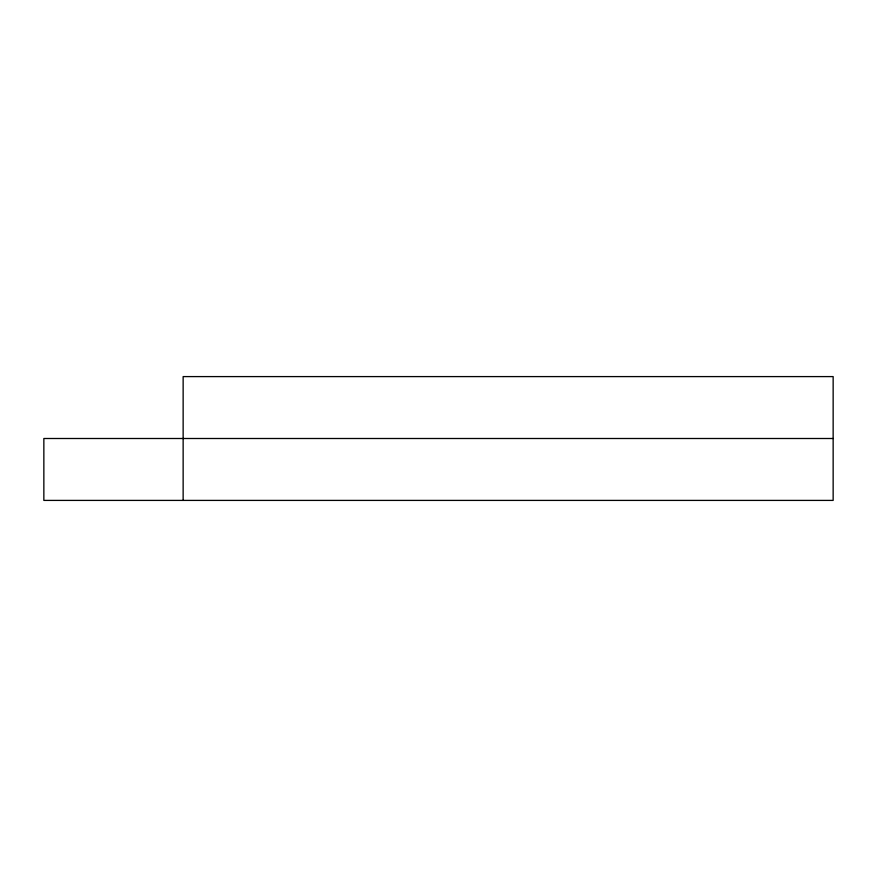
<?xml version="1.0" encoding="UTF-8"?>
<svg xmlns="http://www.w3.org/2000/svg" width="877" height="877" viewBox="0 0 877 877"><rect width="100%" height="100%" fill="white"/><g stroke="black" fill="none" stroke-linecap="round" stroke-linejoin="round"><path stroke-width="1.32" d="M833.15 438.5L43.85 438.5L43.85 500.405L833.15 500.405L833.15 376.595L183.14 376.595L183.14 500.405"/></g></svg>
